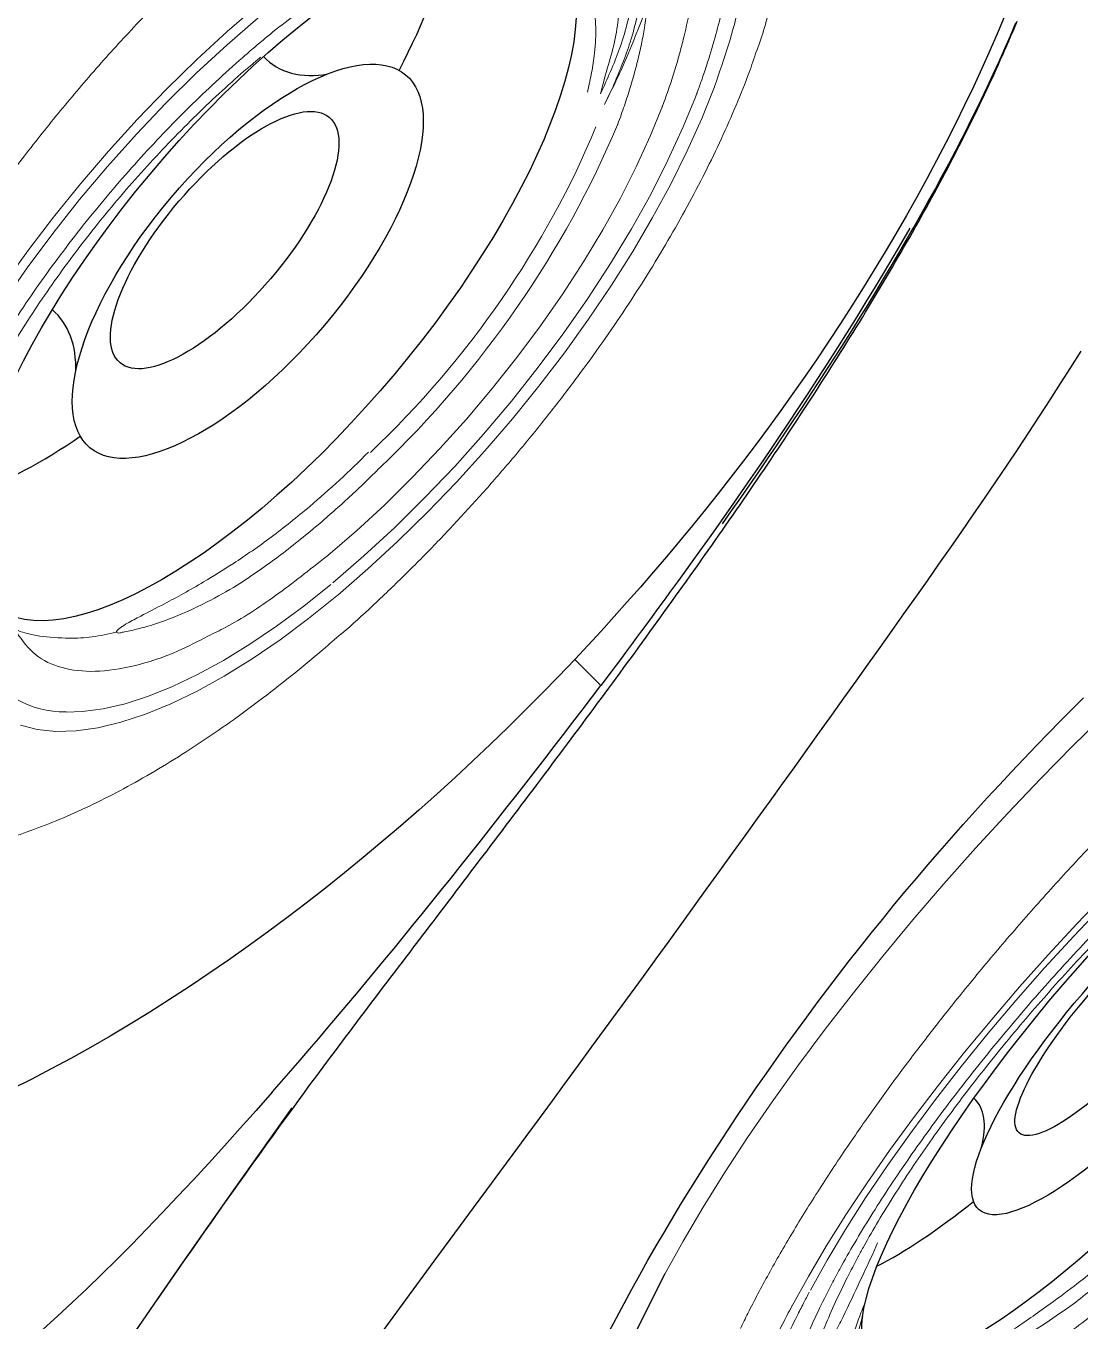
# Model space of a CAD drawing. Extents: x 938 to 1038, y 781 to 934.
# Drawn here: x 952.828 to 954.846, y 869.074 to 871.554 of the extents above; entities that cross this region are included whole.
import ezdxf

# ---------------------------------------------------------------- set-up
doc = ezdxf.new("R2010")
doc.units = 0
doc.header["$MEASUREMENT"] = 0
doc.linetypes.add('SLD-Solid', pattern=[0])
doc.layers.add('1', color=4, linetype='Continuous')
doc.layers.add('DIM', color=3, linetype='Continuous')

# ---------------------------------------------------------------- blocks, each defined once
blk = doc.blocks.new('MIDJET')
at = {"layer": '1', "color": 3, "linetype": 'SLD-Solid', "lineweight": 15}
for p, q in [((-0.7093, 0.6604), (-0.72, 0.6288)), ((-0.72, 0.6288), (-0.7262, 0.5936)), ((0.1006, 0.6378), (0.1636, 0.587)), ((0.1334, 0.6354), (0.1955, 0.5839)), ((-0.7262, 0.5936), (-0.7278, 0.5548)), ((-0.6917, 0.54), (-0.6904, 0.5716)), ((0.1636, 0.587), (0.2258, 0.5337)), ((0.1955, 0.5839), (0.2567, 0.5301)), ((-0.7278, 0.5548), (-0.7248, 0.5129)), ((-0.6892, 0.5002), (-0.6917, 0.54)), ((0.2258, 0.5337), (0.2869, 0.478)), ((0.2567, 0.5301), (0.3167, 0.4742)), ((-0.7248, 0.5129), (-0.7173, 0.468)), ((-0.6823, 0.4575), (-0.6892, 0.5002)), ((0.2869, 0.478), (0.3464, 0.4203)), ((0.3167, 0.4742), (0.3752, 0.4165)), ((-0.7173, 0.468), (-0.7052, 0.4204)), ((-0.6711, 0.4123), (-0.6823, 0.4575)), ((-0.5469, 0.4602), (-0.5448, 0.465)), ((-0.7052, 0.4204), (-0.6887, 0.3704)), ((-0.6557, 0.3648), (-0.6711, 0.4123)), ((0.3464, 0.4203), (0.4041, 0.3609)), ((0.3752, 0.4165), (0.4319, 0.3573)), ((-0.6887, 0.3704), (-0.6679, 0.3184)), ((-0.6362, 0.3153), (-0.6557, 0.3648)), ((0.4041, 0.3609), (0.4596, 0.3002)), ((0.4319, 0.3573), (0.4866, 0.2969)), ((-0.6679, 0.3184), (-0.6428, 0.2646)), ((-0.6127, 0.2641), (-0.6362, 0.3153)), ((0.4596, 0.3002), (0.5126, 0.2384)), ((0.4866, 0.2969), (0.5389, 0.2356)), ((-0.6428, 0.2646), (-0.6137, 0.2094)), ((-0.5852, 0.2116), (-0.6127, 0.2641)), ((0.5126, 0.2384), (0.5629, 0.1759)), ((0.5389, 0.2356), (0.5886, 0.1736)), ((-0.6137, 0.2094), (-0.5807, 0.1531)), ((-0.5541, 0.158), (-0.5852, 0.2116)), ((0.5629, 0.1759), (0.6102, 0.113)), ((0.5886, 0.1736), (0.6354, 0.1114)), ((-0.5807, 0.1531), (-0.5441, 0.0962)), ((-0.5195, 0.1037), (-0.5541, 0.158)), ((-0.4816, 0.049), (-0.5195, 0.1037)), ((0.5342, 0.1142), (0.5351, 0.1131)), ((0.5659, 0.1082), (0.5666, 0.1071)), ((-0.5441, 0.0962), (-0.504, 0.0388)), ((-0.4278, 0.0533), (-0.427, 0.0521)), ((-0.427, 0.0521), (-0.4262, 0.051)), ((-0.4262, 0.051), (-0.3828, -0.0068)), ((-0.504, 0.0388), (-0.503, 0.0373)), ((-0.503, 0.0373), (-0.4569, -0.0239)), ((-0.4314, -0.018), (-0.4786, 0.0448)), ((-0.4569, -0.0239), (-0.4079, -0.0849)), ((-0.3811, -0.0805), (-0.4314, -0.018)), ((-0.3828, -0.0068), (-0.3366, -0.0644)), ((-0.3366, -0.0644), (-0.2878, -0.1213)), ((-0.4079, -0.0849), (-0.3565, -0.1452)), ((-0.328, -0.1423), (-0.3811, -0.0805)), ((-0.2878, -0.1213), (-0.2367, -0.1772)), ((-0.3565, -0.1452), (-0.3027, -0.2047)), ((-0.2725, -0.2031), (-0.328, -0.1423)), ((-0.2367, -0.1772), (-0.1836, -0.2319)), ((-0.3027, -0.2047), (-0.2469, -0.263)), ((-0.2148, -0.2625), (-0.2725, -0.2031)), ((-0.1836, -0.2319), (-0.1289, -0.2851)), ((-0.2469, -0.263), (-0.1893, -0.3197)), ((-0.1553, -0.3202), (-0.2148, -0.2625)), ((-0.1289, -0.2851), (-0.0727, -0.3364)), ((-0.1893, -0.3197), (-0.1303, -0.3747)), ((-0.0943, -0.3758), (-0.1553, -0.3202)), ((-0.0727, -0.3364), (-0.0154, -0.3855)), ((-0.1303, -0.3747), (-0.0701, -0.4277)), ((-0.0321, -0.4292), (-0.0943, -0.3758)), ((-0.0154, -0.3855), (0.0426, -0.4322)), ((-0.0701, -0.4277), (-0.0089, -0.4784)), ((0.0309, -0.4799), (-0.0321, -0.4292)), ((0.0426, -0.4322), (0.101, -0.4761)), ((-0.0089, -0.4784), (0.0528, -0.5265)), ((0.0944, -0.5277), (0.0309, -0.4799)), ((0.101, -0.4761), (0.1596, -0.5172)), ((0.1596, -0.5172), (0.2179, -0.5551)), ((0.4246, -0.5063), (0.4572, -0.5157)), ((0.0528, -0.5265), (0.1148, -0.5718)), ((0.158, -0.5723), (0.0944, -0.5277)), ((0.4325, -0.556), (0.3994, -0.5369)), ((0.4537, -0.5421), (0.4201, -0.5309)), ((0.2179, -0.5551), (0.2756, -0.5895)), ((0.1148, -0.5718), (0.1767, -0.6141)), ((0.2213, -0.6134), (0.158, -0.5723)), ((0.2756, -0.5895), (0.3325, -0.6204)), ((0.1767, -0.6141), (0.2384, -0.6532)), ((0.2841, -0.6509), (0.2213, -0.6134)), ((0.3325, -0.6204), (0.3882, -0.6476)), ((0.2384, -0.6532), (0.2994, -0.6889)), ((0.3459, -0.6846), (0.2841, -0.6509)), ((0.3882, -0.6476), (0.389, -0.648)), ((0.2994, -0.6889), (0.3594, -0.721)), ((0.4011, -0.7117), (0.3459, -0.6846)), ((0.4064, -0.7141), (0.4011, -0.7117)), ((0.3594, -0.721), (0.4183, -0.7494))]:
    blk.add_line(p, q, dxfattribs=at)
at = {"layer": '1', "color": 3}
for centre, major_axis, ratio, start_param, end_param in [((0.1192, 0.1195), (0.5967, -0.5762), 0.364496, 3.146563, 9.429748), ((0.361, 0.3357), (0.5967, -0.5762), 0.364496, 3.679416, 4.068187), ((0.1467, 0.1649), (0.335, -0.3265), 0.408212, 3.144742, 9.427927), ((-0.0913, 0.715), (0.1723, -0.1696), 0.7, -0.725267, -0.007908), ((0.1902, 0.2062), (0.2205, -0.2162), 0.371973, 3.142644, 9.425829), ((0.6873, -0.0576), (0.1601, -0.1576), 0.7, 3.068739, 3.858971), ((0.361, 0.3357), (0.5967, -0.5762), 0.364496, -1.024668, -0.591327)]:
    blk.add_ellipse(centre, major_axis=major_axis, ratio=ratio, start_param=start_param, end_param=end_param, dxfattribs=at)
at = {"layer": '1', "color": 3, "linetype": 'SLD-Solid', "lineweight": 15}
for centre, major_axis, start_param, end_param in [((-0.4123, 0.46), (0.2295, -0.2258), 2.864732, 3.67969), ((0.5469, 0.4767), (0.9461, -0.9312), 4.567646, 5.149835), ((0.5662, 0.5003), (1.0105, -0.9945), 4.571791, 5.14569)]:
    blk.add_ellipse(centre, major_axis=major_axis, ratio=0.7, start_param=start_param, end_param=end_param, dxfattribs=at)
for points, knots in [([(-0.3228, 1.028), (-0.3124, 1.0239), (-0.2757, 1.0093), (-0.2109, 0.9801), (-0.1269, 0.9372), (-0.0404, 0.8878), (0.0423, 0.8357), (0.1197, 0.7828), (0.1918, 0.73), (0.264, 0.6738), (0.3401, 0.6108), (0.419, 0.5411), (0.5006, 0.4638), (0.5802, 0.3831), (0.6507, 0.3064), (0.7122, 0.2352), (0.7471, 0.1919), (0.7646, 0.1702)], [0, 0, 0, 0, 0.029367, 0.103767, 0.178168, 0.254729, 0.331291, 0.393306, 0.455321, 0.518568, 0.581815, 0.656275, 0.730735, 0.807359, 0.883982, 0.94187, 1, 1, 1, 1]), ([(-0.257, 0.8147), (-0.2498, 0.8114), (-0.2255, 0.8001), (-0.1831, 0.7785), (-0.1298, 0.7487), (-0.0757, 0.7158), (-0.021, 0.6799), (0.034, 0.6412), (0.0889, 0.5999), (0.1435, 0.5561), (0.1975, 0.5102), (0.2506, 0.4624), (0.3027, 0.4128), (0.3533, 0.3618), (0.4022, 0.3095), (0.4493, 0.2564), (0.4942, 0.2025), (0.5332, 0.153), (0.5563, 0.1215), (0.5661, 0.1082)], [0, 0, 0, 0, 0.026275, 0.087966, 0.149698, 0.211464, 0.273267, 0.335105, 0.396973, 0.458867, 0.520782, 0.582712, 0.644652, 0.706595, 0.768535, 0.830464, 0.892377, 0.954267, 1, 1, 1, 1]), ([(-0.224, 0.7676), (-0.217, 0.7644), (-0.1936, 0.7534), (-0.1528, 0.7324), (-0.1015, 0.7034), (-0.0494, 0.6712), (0.0031, 0.6361), (0.0559, 0.5983), (0.1085, 0.5579), (0.1607, 0.5152), (0.2123, 0.4704), (0.2629, 0.4237), (0.3122, 0.3754), (0.36, 0.3258), (0.406, 0.2751), (0.45, 0.2237), (0.491, 0.1726), (0.5185, 0.1361), (0.5324, 0.1169), (0.5344, 0.1142)], [0, 0, 0, 0, 0.027554, 0.091746, 0.155986, 0.220267, 0.284591, 0.348954, 0.413352, 0.477778, 0.542227, 0.606691, 0.671163, 0.735636, 0.8001, 0.864548, 0.928972, 0.98997, 1, 1, 1, 1]), ([(-0.9313, 0.7361), (-0.9282, 0.7206), (-0.9217, 0.6873), (-0.9067, 0.6338), (-0.8876, 0.5763), (-0.8647, 0.5172), (-0.8381, 0.4566), (-0.8077, 0.3945), (-0.7738, 0.3313), (-0.7364, 0.2671), (-0.6958, 0.2024), (-0.6518, 0.1372), (-0.6124, 0.0817), (-0.5865, 0.0481), (-0.5773, 0.0361)], [0, 0, 0, 0, 0.074591, 0.161112, 0.246996, 0.333324, 0.42023, 0.507675, 0.595605, 0.683955, 0.772643, 0.861576, 0.950652, 1, 1, 1, 1]), ([(-0.5325, 0.6553), (-0.5483, 0.6454), (-0.5801, 0.6254), (-0.6076, 0.5756), (-0.6195, 0.5127), (-0.6134, 0.4367), (-0.5953, 0.362), (-0.5728, 0.3104), (-0.5642, 0.2905)], [0, 0, 0, 0, 0.177735, 0.35547, 0.533205, 0.71094, 0.888675, 1, 1, 1, 1]), ([(-0.528, 0.6583), (-0.528, 0.6583), (-0.5273, 0.6586), (-0.5264, 0.6578), (-0.5295, 0.6507), (-0.5353, 0.6356), (-0.5447, 0.6051), (-0.5479, 0.5751), (-0.5501, 0.5551)], [0, 0, 0, 0, 0.000257, 0.036334, 0.144253, 0.358235, 0.572789, 1, 1, 1, 1]), ([(-0.5501, 0.5551), (-0.5506, 0.541), (-0.5516, 0.5127), (-0.5471, 0.4808), (-0.5448, 0.4649)], [0, 0, 0, 0, 0.4978509, 1, 1, 1, 1]), ([(-0.4709, 0.2278), (-0.4807, 0.2479), (-0.5037, 0.2952), (-0.5255, 0.356), (-0.5378, 0.4041), (-0.5428, 0.432), (-0.5449, 0.4474), (-0.5459, 0.4556), (-0.5465, 0.459), (-0.5467, 0.4602)], [0, 0, 0, 0, 0.230758, 0.545346, 0.74943, 0.872578, 0.942678, 0.980397, 1, 1, 1, 1]), ([(-0.5446, 0.465), (-0.5446, 0.465), (-0.5433, 0.4647), (-0.5402, 0.4622), (-0.535, 0.4548), (-0.5273, 0.4396), (-0.5148, 0.4112), (-0.4936, 0.3618), (-0.465, 0.2998), (-0.4395, 0.2523), (-0.4289, 0.2324)], [0, 0, 0, 0, 0.0002, 0.025236, 0.067323, 0.141073, 0.266748, 0.470502, 0.778091, 1, 1, 1, 1]), ([(-0.5642, 0.2905), (-0.5595, 0.2789), (-0.5426, 0.2362), (-0.4978, 0.1561), (-0.451, 0.0877), (-0.4276, 0.0534)], [0, 0, 0, 0, 0.157416, 0.578708, 1, 1, 1, 1]), ([(-0.3661, 0.0654), (-0.3854, 0.0924), (-0.4243, 0.1468), (-0.4553, 0.2007), (-0.4709, 0.2278)], [0, 0, 0, 0, 0.496228, 1, 1, 1, 1]), ([(-0.4289, 0.2324), (-0.4143, 0.2071), (-0.385, 0.1562), (-0.3483, 0.1048), (-0.3299, 0.0789)], [0, 0, 0, 0, 0.496249, 1, 1, 1, 1]), ([(0.5668, 0.1071), (0.5718, 0.1002), (0.5884, 0.0771), (0.6147, 0.0378), (0.6444, -0.0103), (0.6709, -0.0575), (0.694, -0.1035), (0.7137, -0.1481), (0.7298, -0.1909), (0.7423, -0.2318), (0.7511, -0.2703), (0.7562, -0.3064), (0.7577, -0.3398), (0.7553, -0.3703), (0.7508, -0.394), (0.7457, -0.4063), (0.7439, -0.4106)], [0, 0, 0, 0, 0.032536, 0.10973, 0.186868, 0.263931, 0.340915, 0.417824, 0.494672, 0.571492, 0.648319, 0.725227, 0.802333, 0.879798, 0.95782, 1, 1, 1, 1]), ([(-0.3299, 0.0789), (-0.3147, 0.0588), (-0.2844, 0.0186), (-0.2507, -0.0208), (-0.2338, -0.0407)], [0, 0, 0, 0, 0.497728, 1, 1, 1, 1]), ([(-0.2647, -0.0607), (-0.2824, -0.04), (-0.318, 0.0017), (-0.35, 0.0441), (-0.3661, 0.0654)], [0, 0, 0, 0, 0.4977301, 1, 1, 1, 1]), ([(-0.5781, 0.036), (-0.5757, 0.0328), (-0.5576, 0.0086), (-0.5212, -0.0365), (-0.469, -0.099), (-0.4143, -0.1608), (-0.3578, -0.2217), (-0.2995, -0.2814), (-0.2399, -0.3395), (-0.1793, -0.3957), (-0.1178, -0.4498), (-0.0559, -0.5016), (0.0063, -0.5506), (0.0686, -0.5971), (0.131, -0.6409), (0.1936, -0.6822), (0.2562, -0.7207), (0.3186, -0.7564), (0.3804, -0.7888), (0.4348, -0.8151), (0.468, -0.829), (0.4814, -0.8346)], [0, 0, 0, 0, 0.008425, 0.064388, 0.120568, 0.17691, 0.233345, 0.289786, 0.346148, 0.402364, 0.458374, 0.514135, 0.569591, 0.624664, 0.679957, 0.735663, 0.791743, 0.848146, 0.904805, 0.961644, 1, 1, 1, 1]), ([(0.4572, -0.5157), (0.4691, -0.5186), (0.4995, -0.5258), (0.5439, -0.5317), (0.5721, -0.5304), (0.5862, -0.5298)], [0, 0, 0, 0, 0.243936, 0.619578, 1, 1, 1, 1]), ([(0.3994, -0.5369), (0.4184, -0.5482), (0.4564, -0.5708), (0.5028, -0.594), (0.5387, -0.6114), (0.5589, -0.6208), (0.5728, -0.6283), (0.5775, -0.6309)], [0, 0, 0, 0, 0.334114, 0.669312, 0.80065, 0.932519, 1, 1, 1, 1]), ([(0.4201, -0.5309), (0.4478, -0.5459), (0.4918, -0.5696), (0.549, -0.5912), (0.5934, -0.6039), (0.6379, -0.6115), (0.6814, -0.6131), (0.7123, -0.6085), (0.7313, -0.6031), (0.7388, -0.6003), (0.7434, -0.5987), (0.7448, -0.598), (0.7448, -0.598)], [0, 0, 0, 0, 0.218908, 0.346758, 0.475158, 0.603561, 0.754596, 0.905669, 0.943396, 0.981121, 0.999998, 1, 1, 1, 1]), ([(0.7195, -0.5641), (0.7195, -0.5641), (0.7145, -0.5662), (0.7041, -0.57), (0.6824, -0.576), (0.6592, -0.5798), (0.6285, -0.5815), (0.596, -0.5803), (0.5529, -0.5738), (0.5057, -0.562), (0.471, -0.5487), (0.4537, -0.5421)], [0, 0, 0, 0, 0.000031, 0.074497, 0.14897, 0.298004, 0.372488, 0.521558, 0.670669, 0.835334, 1, 1, 1, 1]), ([(0.36, -0.5599), (0.3599, -0.5599), (0.3595, -0.5597), (0.3591, -0.5595), (0.3587, -0.5593)], [0, 0, 0, 0, 0.029714, 1, 1, 1, 1]), ([(0.5775, -0.6313), (0.5652, -0.6288), (0.5329, -0.6225), (0.4882, -0.6097), (0.45, -0.5967), (0.4224, -0.5863), (0.3999, -0.5774), (0.3772, -0.5676), (0.3657, -0.5625), (0.36, -0.5599), (0.36, -0.5599)], [0, 0, 0, 0, 0.182479, 0.479936, 0.628519, 0.702783, 0.8514, 0.925684, 0.999996, 1, 1, 1, 1]), ([(0.757, -0.6118), (0.7555, -0.6124), (0.7511, -0.6143), (0.7434, -0.6171), (0.7242, -0.6229), (0.6932, -0.6282), (0.6498, -0.628), (0.6054, -0.6218), (0.5614, -0.6111), (0.5042, -0.5917), (0.4603, -0.5699), (0.4325, -0.556)], [0, 0, 0, 0, 0.0187738, 0.0563476, 0.0938864, 0.2442892, 0.3947292, 0.5226703, 0.6514061, 0.779526, 1, 1, 1, 1]), ([(0.3883, -0.6474), (0.3883, -0.6474), (0.388, -0.6472), (0.3877, -0.6471), (0.3873, -0.6469)], [0, 0, 0, 0, 0.00172, 1, 1, 1, 1]), ([(0.389, -0.648), (0.4, -0.6528), (0.4218, -0.6625), (0.4541, -0.6754), (0.4859, -0.6872), (0.5275, -0.7012), (0.5779, -0.7154), (0.6247, -0.7251), (0.651, -0.7287), (0.6588, -0.7298)], [0, 0, 0, 0, 0.112765, 0.225721, 0.338638, 0.45164, 0.677601, 0.903593, 1, 1, 1, 1]), ([(0.4104, -0.7159), (0.4099, -0.7157), (0.4092, -0.7154), (0.4079, -0.7148), (0.407, -0.7144), (0.4064, -0.7141)], [0, 0, 0, 0, 0.339988, 0.524939, 1, 1, 1, 1]), ([(0.703, -0.8043), (0.6728, -0.7994), (0.6273, -0.7921), (0.562, -0.7738), (0.5117, -0.7573), (0.4685, -0.7408), (0.4347, -0.7267), (0.4183, -0.7195), (0.4107, -0.7161)], [0, 0, 0, 0, 0.337008, 0.50583, 0.674678, 0.843513, 0.927915, 1, 1, 1, 1]), ([(0.4183, -0.7494), (0.4184, -0.7494), (0.4186, -0.7495), (0.4188, -0.7496), (0.4189, -0.7496)], [0, 0, 0, 0, 0.8356, 1, 1, 1, 1]), ([(0.4189, -0.7496), (0.4451, -0.7608), (0.4974, -0.783), (0.5556, -0.803), (0.6101, -0.8186), (0.6613, -0.8309), (0.7237, -0.8405), (0.7822, -0.8441), (0.8448, -0.8412), (0.9082, -0.828), (0.9696, -0.8017), (1.0015, -0.7735), (1.0174, -0.7595)], [0, 0, 0, 0, 0.099686, 0.199319, 0.230421, 0.322801, 0.415179, 0.507539, 0.5999, 0.733139, 0.866784, 1, 1, 1, 1]), ([(0.4814, -0.8354), (0.496, -0.8414), (0.5267, -0.854), (0.5561, -0.864), (0.5715, -0.8692)], [0, 0, 0, 0, 0.475493, 1, 1, 1, 1])]:
    blk.add_open_spline(points, degree=3, knots=knots, dxfattribs=at)
blk = doc.blocks.new('midjet-rotated')
at = {"layer": '1', "color": 3, "linetype": 'SLD-Solid', "lineweight": 15}
for p, q in [((0.02, 0.4053), (0.0114, 0.3169)), ((0.0114, 0.3169), (0.0052, 0.2272)), ((0.0052, 0.2272), (0.0012, 0.1367)), ((0.3648, 0.0686), (0.3689, 0.1499)), ((0.0012, 0.1367), (-0.0004, 0.0456)), ((0.382, 0.0463), (0.3857, 0.1286)), ((0.363, -0.0134), (0.3648, 0.0686)), ((-0.0004, 0.0456), (0.0004, -0.0456)), ((0.3807, -0.0365), (0.382, 0.0463)), ((0.3636, -0.0956), (0.363, -0.0134)), ((0.0004, -0.0456), (0.0034, -0.1367)), ((0.382, -0.1194), (0.3807, -0.0365)), ((0.3665, -0.1775), (0.3636, -0.0956)), ((0.3858, -0.2019), (0.382, -0.1194)), ((0.0034, -0.1367), (0.0088, -0.2271)), ((0.3717, -0.2588), (0.3665, -0.1775)), ((0.3921, -0.2836), (0.3858, -0.2019)), ((0.0088, -0.2271), (0.0165, -0.3167)), ((0.3792, -0.3392), (0.3717, -0.2588)), ((0.4008, -0.364), (0.3921, -0.2836)), ((0.0165, -0.3167), (0.0264, -0.4049)), ((0.389, -0.4181), (0.3792, -0.3392)), ((0.4119, -0.4427), (0.4008, -0.364)), ((0.0264, -0.4049), (0.0386, -0.4915)), ((0.401, -0.4952), (0.389, -0.4181)), ((0.4253, -0.5192), (0.4119, -0.4427)), ((0.0386, -0.4915), (0.053, -0.5762)), ((0.4151, -0.5701), (0.401, -0.4952)), ((0.441, -0.5931), (0.4253, -0.5192)), ((0.4313, -0.6425), (0.4151, -0.5701)), ((0.053, -0.5762), (0.0695, -0.6584)), ((0.4588, -0.6639), (0.441, -0.5931)), ((0.4495, -0.712), (0.4313, -0.6425)), ((0.5537, -0.642), (0.5658, -0.6653)), ((0.0695, -0.6584), (0.088, -0.7381)), ((0.4788, -0.7314), (0.4588, -0.6639)), ((0.5387, -0.6861), (0.5384, -0.6853)), ((0.4696, -0.7782), (0.4495, -0.712)), ((0.088, -0.7381), (0.1085, -0.8147)), ((0.5006, -0.7951), (0.4788, -0.7314)), ((0.4915, -0.8409), (0.4696, -0.7782)), ((0.1085, -0.8147), (0.131, -0.8881)), ((0.131, -0.8881), (0.1552, -0.9578))]:
    blk.add_line(p, q, dxfattribs=at)
at = {"layer": '1', "color": 3}
for centre, major_axis, ratio, start_param, end_param in [((0.7541, 0.0156), (-0.0145, 0.8294), 0.364496, 3.146563, 9.429748), ((0.7026, 0.003), (-0.006, 0.4678), 0.408212, 3.144742, 9.427927), ((0.6426, 0.0046), (-0.0031, 0.3088), 0.371973, 3.142644, 9.425829), ((0.4819, -0.5543), (-0.0019, 0.2417), 0.7, -0.725267, -0.007908), ((0.4303, 0.0337), (-0.0145, 0.8294), 0.364496, 3.679416, 4.068187)]:
    blk.add_ellipse(centre, major_axis=major_axis, ratio=ratio, start_param=start_param, end_param=end_param, dxfattribs=at)
at = {"layer": '1', "color": 3, "linetype": 'SLD-Solid', "lineweight": 15}
for points, knots in [([(0.4242, -0.9394), (0.4198, -0.9291), (0.4042, -0.8928), (0.379, -0.8263), (0.3499, -0.7366), (0.3237, -0.6406), (0.3021, -0.5452), (0.2848, -0.4531), (0.271, -0.3647), (0.2598, -0.2739), (0.2505, -0.1756), (0.244, -0.0705), (0.2409, 0.0419), (0.2417, 0.1552), (0.2461, 0.2593), (0.2529, 0.3531), (0.2589, 0.4084), (0.2619, 0.4361)], [0, 0, 0, 0, 0.029367, 0.103767, 0.178168, 0.254729, 0.331291, 0.393306, 0.455321, 0.518568, 0.581815, 0.656275, 0.730735, 0.807359, 0.883982, 0.94187, 1, 1, 1, 1]), ([(0.5285, -0.742), (0.5258, -0.7345), (0.5166, -0.7094), (0.5019, -0.6642), (0.4852, -0.6054), (0.4703, -0.5438), (0.457, -0.4798), (0.4455, -0.4135), (0.4359, -0.3455), (0.4282, -0.276), (0.4225, -0.2053), (0.4187, -0.1339), (0.417, -0.0621), (0.4173, 0.0098), (0.4196, 0.0814), (0.4239, 0.1522), (0.4302, 0.222), (0.4377, 0.2846), (0.4436, 0.3232), (0.4461, 0.3397)], [0, 0, 0, 0, 0.026275, 0.087966, 0.149698, 0.211464, 0.273267, 0.335105, 0.396973, 0.458867, 0.520782, 0.582712, 0.644652, 0.706595, 0.768535, 0.830464, 0.892377, 0.954267, 1, 1, 1, 1]), ([(0.5385, -0.6854), (0.5358, -0.6781), (0.527, -0.6538), (0.5131, -0.6101), (0.4973, -0.5534), (0.4832, -0.4938), (0.4709, -0.4318), (0.4603, -0.3678), (0.4517, -0.302), (0.4449, -0.2348), (0.4402, -0.1667), (0.4374, -0.0979), (0.4367, -0.0289), (0.4379, 0.04), (0.4412, 0.1084), (0.4465, 0.1759), (0.4536, 0.2409), (0.46, 0.2863), (0.4637, 0.3096), (0.4643, 0.3129)], [0, 0, 0, 0, 0.027554, 0.091746, 0.155986, 0.220267, 0.284591, 0.348954, 0.413352, 0.477778, 0.542227, 0.606691, 0.671163, 0.735636, 0.8001, 0.864548, 0.928972, 0.98997, 1, 1, 1, 1]), ([(1.0618, -0.4517), (1.0694, -0.4236), (1.0847, -0.3668), (1.0951, -0.3046), (1.1004, -0.2732)], [0, 0, 0, 0, 0.496249, 1, 1, 1, 1]), ([(1.1355, -0.2893), (1.1301, -0.322), (1.1191, -0.388), (1.1029, -0.448), (1.0948, -0.4783)], [0, 0, 0, 0, 0.496228, 1, 1, 1, 1]), ([(1.1164, -0.5885), (1.1213, -0.5771), (1.1395, -0.5349), (1.1645, -0.4466), (1.1798, -0.3651), (1.1875, -0.3243)], [0, 0, 0, 0, 0.157416, 0.578708, 1, 1, 1, 1]), ([(0.9792, -0.6981), (0.9792, -0.6981), (0.9785, -0.6969), (0.978, -0.693), (0.9796, -0.6841), (0.9849, -0.6679), (0.9962, -0.639), (1.0161, -0.5891), (1.0397, -0.525), (1.0553, -0.4734), (1.0618, -0.4517)], [0, 0, 0, 0, 0.0002, 0.025236, 0.067323, 0.141073, 0.266748, 0.470502, 0.778091, 1, 1, 1, 1]), ([(1.0948, -0.4783), (1.0875, -0.4993), (1.0704, -0.5491), (1.0428, -0.6075), (1.0174, -0.6502), (1.0012, -0.6734), (0.9919, -0.6858), (0.9867, -0.6923), (0.9847, -0.6952), (0.984, -0.6962)], [0, 0, 0, 0, 0.230758, 0.545346, 0.74943, 0.872578, 0.942678, 0.980397, 1, 1, 1, 1]), ([(0.5658, -0.6653), (0.5752, -0.6859), (0.5964, -0.7318), (0.6216, -0.7866), (0.6375, -0.8277), (0.6434, -0.8469), (0.6438, -0.8554), (0.6439, -0.8576)], [0, 0, 0, 0, 0.322327, 0.718503, 0.892265, 0.972127, 1, 1, 1, 1]), ([(0.6564, -0.9154), (0.6547, -0.9131), (0.6444, -0.8996), (0.626, -0.8705), (0.6017, -0.8283), (0.5784, -0.7815), (0.5573, -0.7344), (0.5445, -0.701), (0.5388, -0.6859)], [0, 0, 0, 0, 0.039608, 0.239952, 0.439301, 0.636256, 0.836536, 1, 1, 1, 1]), ([(0.6567, -0.9891), (0.6509, -0.9812), (0.6361, -0.9611), (0.6132, -0.924), (0.5882, -0.8786), (0.5642, -0.829), (0.5444, -0.7836), (0.533, -0.7534), (0.5288, -0.7425)], [0, 0, 0, 0, 0.125672, 0.317663, 0.508626, 0.698715, 0.890112, 1, 1, 1, 1]), ([(0.6409, -0.7401), (0.6452, -0.7479), (0.6589, -0.772), (0.6824, -0.8091), (0.7116, -0.8494), (0.7432, -0.8862), (0.7769, -0.9181), (0.8038, -0.9367), (0.8216, -0.9463), (0.829, -0.9497), (0.8334, -0.9517), (0.8349, -0.9522), (0.8349, -0.9522)], [0.1589519, 0.1589519, 0.1589519, 0.1589519, 0.2189082, 0.346758, 0.4751575, 0.6035615, 0.754596, 0.905669, 0.9433962, 0.9811215, 0.9999977, 1, 1, 1, 1]), ([(0.8281, -0.9104), (0.8281, -0.9104), (0.8231, -0.9083), (0.8129, -0.9037), (0.7925, -0.8927), (0.772, -0.8789), (0.7465, -0.8584), (0.7209, -0.8346), (0.6917, -0.8019), (0.6729, -0.7777), (0.6641, -0.7654)], [0, 0, 0, 0, 0.0000306, 0.0744962, 0.1489695, 0.2980039, 0.3724874, 0.5215575, 0.6706687, 0.804032, 0.804032, 0.804032, 0.804032]), ([(0.6423, -1.0687), (0.6253, -1.0438), (0.5996, -1.0065), (0.5675, -0.9474), (0.5442, -0.9001), (0.5256, -0.8579), (0.5117, -0.8241), (0.5053, -0.8073), (0.5023, -0.7996)], [0, 0, 0, 0, 0.337008, 0.50583, 0.674678, 0.843513, 0.927915, 1, 1, 1, 1]), ([(0.4917, -0.8415), (0.4917, -0.8414), (0.4916, -0.8412), (0.4916, -0.841), (0.4915, -0.8409)], [0, 0, 0, 0, 0.109067, 1, 1, 1, 1]), ([(0.4919, -0.8418), (0.4919, -0.8418), (0.4918, -0.8417), (0.4918, -0.8416), (0.4917, -0.8415)], [0, 0, 0, 0, 0.154805, 1, 1, 1, 1]), ([(0.886, -1.2881), (0.8822, -1.2879), (0.8607, -1.2869), (0.8212, -1.2777), (0.7678, -1.2516), (0.7196, -1.2151), (0.6772, -1.1723), (0.6402, -1.1269), (0.6044, -1.0745), (0.5699, -1.0158), (0.5372, -0.9507), (0.5113, -0.892), (0.4967, -0.8544), (0.4919, -0.8418)], [0, 0, 0, 0, 0.026712, 0.151413, 0.276447, 0.401159, 0.493498, 0.585836, 0.678075, 0.770318, 0.862284, 0.954116, 1, 1, 1, 1])]:
    blk.add_open_spline(points, degree=3, knots=knots, dxfattribs=at)
at = {"layer": 'DIM'}
blk.add_line((0.2027, -1.0728), (0.1552, -0.9578), dxfattribs=at)
blk = doc.blocks.new('VISTA')
at = {"layer": '1', "color": 3, "linetype": 'Continuous'}
blk.add_line((16.0515, 70.7263), (16.0015, 70.7764), dxfattribs=at)
for points in [[(16.8266, 72.0138), (16.812, 71.9787), (16.7967, 71.9435), (16.781, 71.9082), (16.7647, 71.8729), (16.7478, 71.8376), (16.7305, 71.8023), (16.7126, 71.767), (16.6943, 71.7317), (16.6755, 71.6966), (16.6563, 71.6614), (16.6366, 71.6264), (16.6165, 71.5915), (16.596, 71.5568), (16.5751, 71.5222), (16.5538, 71.4878), (16.5322, 71.4536), (16.5102, 71.4196), (16.488, 71.3858), (16.4654, 71.3522), (16.4426, 71.3189), (16.4194, 71.2859), (16.3961, 71.2531), (16.3725, 71.2207), (16.3487, 71.1886), (16.3247, 71.1567), (16.3005, 71.1253), (16.2761, 71.0941), (16.2516, 71.0633), (16.2269, 71.0329), (16.2022, 71.0028), (16.1773, 70.9731), (16.1523, 70.9438), (16.1273, 70.9149), (16.1022, 70.8864), (16.077, 70.8583), (16.0519, 70.8306), (16.0015, 70.7765)], [(15.4629, 69.9179), (15.47, 69.9277), (15.4772, 69.9375), (15.4843, 69.9472), (15.4915, 69.9569), (15.4986, 69.9666), (15.5057, 69.9763), (15.5129, 69.9859), (15.52, 69.9956), (15.5271, 70.0052), (15.5343, 70.0148), (15.5414, 70.0244), (15.5486, 70.0339), (15.5557, 70.0435), (15.5629, 70.053), (15.5701, 70.0626), (15.5772, 70.0721), (15.5844, 70.0817), (15.5916, 70.0912), (15.5989, 70.1008), (15.6061, 70.1103), (15.6133, 70.1199), (15.6206, 70.1295), (15.6278, 70.139), (15.6351, 70.1486), (15.6424, 70.1582), (15.6497, 70.1678), (15.657, 70.1774), (15.6643, 70.1871), (15.6717, 70.1967), (15.679, 70.2063), (15.6863, 70.216), (15.6937, 70.2257), (15.701, 70.2353), (15.7084, 70.245), (15.7158, 70.2547), (15.7231, 70.2644), (15.7305, 70.2741), (15.7379, 70.2838), (15.7452, 70.2935), (15.7526, 70.3032), (15.76, 70.3129), (15.7673, 70.3226), (15.7747, 70.3323), (15.7821, 70.342), (15.7895, 70.3517), (15.7968, 70.3615), (15.8042, 70.3712), (15.8116, 70.3809), (15.8189, 70.3906), (15.8263, 70.4003), (15.8337, 70.41), (15.841, 70.4198), (15.8484, 70.4295), (15.8557, 70.4392), (15.8631, 70.4489), (15.8705, 70.4587), (15.8778, 70.4684), (15.8852, 70.4781), (15.8925, 70.4879), (15.8998, 70.4976), (15.9072, 70.5073), (15.9145, 70.5171), (15.9218, 70.5268), (15.9291, 70.5365), (15.9365, 70.5463), (15.9438, 70.556), (15.9511, 70.5658), (15.9584, 70.5755), (15.9657, 70.5852), (15.9729, 70.595), (15.9802, 70.6047), (15.9875, 70.6144), (15.9948, 70.6241), (16.002, 70.6339), (16.0093, 70.6436), (16.0165, 70.6533), (16.0237, 70.6631), (16.031, 70.6728), (16.0382, 70.6825), (16.0454, 70.6923), (16.0526, 70.702), (16.0598, 70.7118), (16.067, 70.7215), (16.0742, 70.7313), (16.0814, 70.741), (16.0885, 70.7508), (16.0957, 70.7606), (16.1028, 70.7703), (16.11, 70.7801), (16.1171, 70.7899), (16.1242, 70.7996), (16.1313, 70.8094), (16.1384, 70.8192), (16.1455, 70.8289), (16.1526, 70.8387), (16.1596, 70.8485), (16.1667, 70.8582), (16.1737, 70.868), (16.1807, 70.8778), (16.1877, 70.8875), (16.1947, 70.8973), (16.2017, 70.907), (16.2086, 70.9168), (16.2156, 70.9265), (16.2225, 70.9363), (16.2294, 70.946), (16.2363, 70.9558), (16.2432, 70.9655), (16.2501, 70.9752), (16.257, 70.985), (16.2638, 70.9947), (16.2706, 71.0044), (16.2775, 71.0142), (16.2843, 71.0239), (16.291, 71.0336), (16.2978, 71.0434), (16.3046, 71.0531), (16.3113, 71.0629), (16.318, 71.0726), (16.3247, 71.0823), (16.3314, 71.0921), (16.3381, 71.1018), (16.3447, 71.1115), (16.3514, 71.1213), (16.358, 71.131), (16.3646, 71.1408), (16.3712, 71.1505), (16.3777, 71.1602), (16.3842, 71.17), (16.3908, 71.1797), (16.3973, 71.1894), (16.4037, 71.1991), (16.4102, 71.2089), (16.4166, 71.2186), (16.423, 71.2283), (16.4294, 71.238), (16.4358, 71.2477), (16.4421, 71.2574), (16.4485, 71.2671), (16.4548, 71.2768), (16.4611, 71.2865), (16.4673, 71.2962), (16.4735, 71.3059), (16.4797, 71.3156), (16.4859, 71.3253), (16.4921, 71.335), (16.4982, 71.3447), (16.5043, 71.3543), (16.5104, 71.364), (16.5165, 71.3736), (16.5225, 71.3833), (16.5285, 71.3929), (16.5345, 71.4026), (16.5404, 71.4122), (16.5464, 71.4219), (16.5523, 71.4315), (16.5581, 71.4411), (16.564, 71.4507), (16.5698, 71.4603), (16.5756, 71.4699), (16.5813, 71.4795), (16.5871, 71.4891), (16.5928, 71.4987), (16.5984, 71.5083), (16.6041, 71.5179), (16.6097, 71.5274), (16.6153, 71.537), (16.6208, 71.5466), (16.6264, 71.5561), (16.6319, 71.5657), (16.6373, 71.5752), (16.6428, 71.5847), (16.6482, 71.5942), (16.6535, 71.6038), (16.6589, 71.6133), (16.6642, 71.6228), (16.6695, 71.6323), (16.6747, 71.6418), (16.6799, 71.6513), (16.6851, 71.6607), (16.6902, 71.6702), (16.6954, 71.6797), (16.7004, 71.6891), (16.7055, 71.6986), (16.7105, 71.708), (16.7155, 71.7175), (16.7204, 71.7269), (16.7254, 71.7363), (16.7302, 71.7458), (16.7351, 71.7552), (16.7399, 71.7646), (16.7447, 71.774), (16.7494, 71.7834), (16.7541, 71.7928), (16.7588, 71.8022), (16.7635, 71.8116), (16.7681, 71.8209), (16.7726, 71.8303), (16.7772, 71.8397), (16.7817, 71.849), (16.7861, 71.8584), (16.7905, 71.8678), (16.7949, 71.8771), (16.7993, 71.8864), (16.8036, 71.8958), (16.8079, 71.9051), (16.8121, 71.9145), (16.8163, 71.9238), (16.8205, 71.9331), (16.8246, 71.9424), (16.8287, 71.9518), (16.8327, 71.9611), (16.8367, 71.9704), (16.8407, 71.9797), (16.8446, 71.989), (16.8485, 71.9984)], [(16.2843, 71.0363), (16.3018, 71.0612), (16.3193, 71.0861), (16.3365, 71.111), (16.3537, 71.1359), (16.3707, 71.1607), (16.3876, 71.1854), (16.4043, 71.2101), (16.4209, 71.2349), (16.4373, 71.2595), (16.4536, 71.2842), (16.4698, 71.3088), (16.4857, 71.3334), (16.5016, 71.358), (16.5172, 71.3825), (16.5327, 71.4071), (16.548, 71.4316), (16.5632, 71.4561), (16.5781, 71.4806), (16.5929, 71.5051), (16.6076, 71.5296), (16.622, 71.5541), (16.6362, 71.5786), (16.6503, 71.6031), (16.6641, 71.6275), (16.6778, 71.652), (16.6913, 71.6765), (16.7045, 71.701), (16.7176, 71.7254), (16.7305, 71.7499), (16.7431, 71.7744), (16.7555, 71.7989), (16.7677, 71.8235), (16.7797, 71.848), (16.7914, 71.8726), (16.8029, 71.8971), (16.8141, 71.9217), (16.8251, 71.9463), (16.8359, 71.9709), (16.8463, 71.9956)], [(16.9702, 71.3666), (16.9508, 71.3356), (16.9311, 71.3045), (16.9111, 71.2734), (16.8908, 71.2422), (16.8703, 71.2109), (16.8496, 71.1796), (16.8285, 71.1481), (16.8072, 71.1165), (16.7856, 71.0848), (16.7638, 71.053), (16.7419, 71.0213), (16.72, 70.9899), (16.6981, 70.9586), (16.676, 70.9272), (16.6537, 70.8956), (16.6312, 70.8638), (16.6085, 70.8317), (16.5856, 70.7995), (16.5627, 70.7671), (16.5396, 70.7347), (16.5164, 70.7021), (16.4931, 70.6695), (16.4697, 70.6368), (16.4462, 70.604), (16.4226, 70.5711), (16.3988, 70.5381), (16.375, 70.505), (16.3511, 70.4717), (16.3271, 70.4384), (16.3031, 70.4051), (16.2789, 70.3716), (16.2547, 70.3381), (16.2303, 70.3044), (16.2059, 70.2708), (16.1814, 70.237), (16.1569, 70.2032), (16.1323, 70.1694), (16.1076, 70.1354), (16.0829, 70.1015), (16.058, 70.0675), (16.0332, 70.0335), (16.0083, 69.9994), (15.9833, 69.9653), (15.9582, 69.9312), (15.9332, 69.8971), (15.9081, 69.8629), (15.8829, 69.8288), (15.8578, 69.7946), (15.8326, 69.7605), (15.8074, 69.7263), (15.7823, 69.6922), (15.732, 69.6239)], [(16.6429, 71.6022), (16.6269, 71.5746), (16.6105, 71.5467), (16.5938, 71.5186), (16.5766, 71.4902), (16.5591, 71.4615), (16.5413, 71.4325), (16.523, 71.4032), (16.5044, 71.3737), (16.4854, 71.3439), (16.4664, 71.3144), (16.4475, 71.2854), (16.4287, 71.2569), (16.4101, 71.2289), (16.3917, 71.2015), (16.3736, 71.1746), (16.3557, 71.1484), (16.3381, 71.1228), (16.3209, 71.0978), (16.304, 71.0735), (16.2875, 71.05), (16.2714, 71.0271), (16.2557, 71.005), (16.2405, 70.9838), (16.2258, 70.9633), (16.2116, 70.9436), (16.198, 70.9248), (16.185, 70.9069), (16.1726, 70.8899), (16.1609, 70.8739), (16.1498, 70.8588), (16.1395, 70.8447), (16.1297, 70.8314), (16.12, 70.8183), (16.1103, 70.8051), (16.1006, 70.7919), (16.0908, 70.7787), (16.0811, 70.7656), (16.0713, 70.7525), (16.0515, 70.7263)], [(16.0015, 70.7765), (15.9702, 70.7436), (15.9384, 70.711), (15.9061, 70.6785), (15.8733, 70.6461), (15.8402, 70.614), (15.8065, 70.5821), (15.7725, 70.5504), (15.7381, 70.5191), (15.7033, 70.488), (15.6681, 70.4573), (15.6326, 70.4269), (15.5967, 70.397), (15.5606, 70.3674), (15.5242, 70.3383), (15.4875, 70.3097), (15.4506, 70.2816), (15.4135, 70.254), (15.3762, 70.227), (15.3388, 70.2005), (15.3013, 70.1747), (15.2636, 70.1494), (15.2258, 70.1248), (15.1881, 70.1009), (15.1503, 70.0776), (15.1125, 70.0551), (15.0747, 70.0333), (15.037, 70.0122), (14.9995, 69.992), (14.962, 69.9725), (14.9248, 69.9539)], [(15.4226, 69.9477), (15.4403, 69.9679), (15.4582, 69.9884), (15.476, 70.009), (15.4939, 70.0298), (15.5118, 70.0507), (15.5297, 70.0718), (15.5477, 70.093), (15.5656, 70.1143), (15.5836, 70.1358), (15.6016, 70.1575), (15.6196, 70.1792), (15.6377, 70.2011), (15.6557, 70.223), (15.6738, 70.2451), (15.6919, 70.2673), (15.7099, 70.2896), (15.728, 70.312), (15.7461, 70.3344), (15.7642, 70.357), (15.7822, 70.3796), (15.8003, 70.4023), (15.8184, 70.4251), (15.8365, 70.448), (15.8545, 70.4709), (15.8725, 70.4938), (15.8905, 70.5169), (15.9085, 70.54), (15.9265, 70.5631), (15.9445, 70.5863), (15.9624, 70.6095), (15.9803, 70.6328), (15.9981, 70.6561), (16.016, 70.6795), (16.0515, 70.7263)], [(16.0669, 69.4882), (16.0813, 69.5156), (16.096, 69.543), (16.111, 69.5705), (16.1262, 69.598), (16.1418, 69.6256), (16.1577, 69.6532), (16.1738, 69.6808), (16.1902, 69.7084), (16.2068, 69.736), (16.2238, 69.7635), (16.2409, 69.7911), (16.2583, 69.8186), (16.276, 69.8461), (16.2939, 69.8736), (16.312, 69.901), (16.3304, 69.9284), (16.3491, 69.9557), (16.3679, 69.983), (16.387, 70.0102), (16.4064, 70.0374), (16.4259, 70.0645), (16.4457, 70.0915), (16.4658, 70.1185), (16.486, 70.1453), (16.5065, 70.1722), (16.5271, 70.1989), (16.548, 70.2255), (16.5692, 70.252), (16.5905, 70.2785), (16.612, 70.3048), (16.6337, 70.331), (16.6557, 70.3571), (16.6778, 70.3832), (16.7002, 70.409), (16.7227, 70.4348), (16.7454, 70.4604), (16.7683, 70.4859), (16.7913, 70.5112), (16.8145, 70.5363), (16.8378, 70.5613), (16.8613, 70.5862), (16.8849, 70.6109), (16.9086, 70.6352), (16.9318, 70.6588), (16.9758, 70.7028)], [(15.4226, 69.9477), (15.3917, 69.9128), (15.3612, 69.8785), (15.3309, 69.8448), (15.3008, 69.8117), (15.2709, 69.7793), (15.2413, 69.7475), (15.2119, 69.7164), (15.1827, 69.686), (15.1538, 69.6562), (15.125, 69.6272), (15.0964, 69.599), (15.0679, 69.5714), (15.0397, 69.5447), (15.0116, 69.5187), (14.9837, 69.4935)], [(14.5199, 68.5437), (14.5598, 68.602), (14.6005, 68.6618), (14.6419, 68.7228), (14.684, 68.7851), (14.7268, 68.8486), (14.7703, 68.9134), (14.8146, 68.9792), (14.8596, 69.0461), (14.9054, 69.1141), (14.952, 69.1831), (14.9993, 69.253), (15.0473, 69.3239), (15.0962, 69.3956), (15.1459, 69.4681), (15.1963, 69.5414), (15.2476, 69.6154), (15.2996, 69.6902), (15.3525, 69.7655), (15.4607, 69.9179)], [(15.2027, 69.5506), (15.2155, 69.5692), (15.2284, 69.5878), (15.2413, 69.6063), (15.2542, 69.6249), (15.2671, 69.6434), (15.2801, 69.6619), (15.2931, 69.6803), (15.306, 69.6987), (15.319, 69.7172), (15.332, 69.7355), (15.3451, 69.7539), (15.3581, 69.7722), (15.3711, 69.7905), (15.3842, 69.8088), (15.3973, 69.8271), (15.4104, 69.8453), (15.4235, 69.8635), (15.4366, 69.8816), (15.4629, 69.9179)], [(15.732, 69.6239), (15.6776, 69.5499), (15.624, 69.4765), (15.5711, 69.4038), (15.519, 69.3317), (15.4676, 69.2603), (15.417, 69.1896), (15.367, 69.1197), (15.3178, 69.0506), (15.2693, 68.9823), (15.2215, 68.9148), (15.1744, 68.8482), (15.1281, 68.7825), (15.0824, 68.7178), (15.0374, 68.6541), (14.9931, 68.5913), (14.9495, 68.5296), (14.9066, 68.4689), (14.8643, 68.4093), (14.7818, 68.2936)]]:
    blk.add_lwpolyline(points, dxfattribs=at)
at = {"layer": '1', "xscale": 0.6600000000000034, "zscale": 0.66, "rotation": 318.0431601233729}
blk.add_blockref('midjet-rotated', (16.7386, 70.3808), dxfattribs=at)
at = {"layer": 'DIM', "rotation": 93.95912124402405}
blk.add_blockref('MIDJET', (15.5503, 71.4039), dxfattribs=at)

msp = doc.modelspace()

# ---------------------------------------------------------------- block references
at = {"layer": '1'}
msp.add_blockref('VISTA', (937.8767, 799.5644), dxfattribs=at)

doc.saveas('drawing.dxf')
